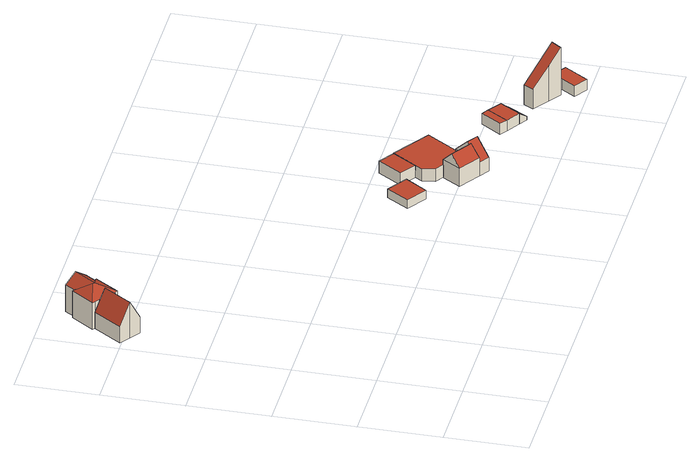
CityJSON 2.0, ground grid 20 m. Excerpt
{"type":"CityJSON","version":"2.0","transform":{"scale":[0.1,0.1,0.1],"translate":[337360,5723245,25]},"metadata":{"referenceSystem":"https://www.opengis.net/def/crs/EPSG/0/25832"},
"CityObjects":{
"building1":{"type":"Building","attributes":{"Gemeindeschluessel":"05170048","Geometrietyp2DReferenz":"3000","function":"31001_1010"},"address":[{"country":"Germany","locality":"Wesel","thoroughfareNumber":"29a","thoroughfareName":"Kasselweg"}],"children":["building1-1","building1-2","building1-3"]},
"building1-1":{"type":"BuildingPart","attributes":{"roofType":"3100","measuredHeight":9.58},"parents":["building1"],"geometry":[{"type":"MultiSurface","lod":"2","boundaries":[[[0,1,2,3]],[[4,5,1,0]],[[6,7,5,4]],[[3,2,8,9]],[[6,4,0,10]],[[3,9,10,0]],[[1,5,7,11,8,2]],[[10,12,13]],[[6,13,12,11,7]],[[10,14,12]],[[12,14,9,8,11]]],"semantics":{"surfaces":[{"type":"WallSurface"},{"type":"RoofSurface"},{"type":"GroundSurface"},{"type":"ClosureSurface"}],"values":[0,0,0,0,1,1,2,0,3,0,3]}}]},
"building1-2":{"type":"BuildingPart","attributes":{"roofType":"3200","measuredHeight":9.35},"parents":["building1"],"geometry":[{"type":"MultiSurface","lod":"2","boundaries":[[[15,16,17,18]],[[19,8,16,15]],[[20,21,7,22]],[[23,24,21,20]],[[25,26,24,23]],[[18,17,27,28]],[[29,20,22,19,15,30]],[[15,18,30]],[[23,20,29]],[[16,8,7,21,24,26,27,17]],[[19,14,9]],[[13,22,6]],[[12,13,6,7,11]],[[9,14,12,11,8]],[[28,27,26,25]],[[30,18,28]],[[29,30,25,23]],[[30,28,25]]],"semantics":{"surfaces":[{"type":"WallSurface"},{"type":"RoofSurface"},{"type":"GroundSurface"},{"type":"ClosureSurface"}],"values":[0,0,0,0,0,0,1,1,1,2,0,0,3,3,3,1,1,3]}}]},
"building1-3":{"type":"BuildingPart","attributes":{"roofType":"5000","measuredHeight":9.35},"parents":["building1"],"geometry":[{"type":"Solid","lod":"2","boundaries":[[[[31,32,26,25]],[[33,34,32,31]],[[35,36,34,33]],[[28,27,36,35]],[[33,31,25,30]],[[28,35,33,30]],[[32,34,36,27,26]],[[25,26,27,28]],[[25,28,30]]]],"semantics":{"surfaces":[{"type":"WallSurface"},{"type":"RoofSurface"},{"type":"GroundSurface"},{"type":"ClosureSurface"}],"values":[[0,0,0,0,1,1,2,3,3]]}}]},
"building2":{"type":"Building","attributes":{"Geometrietyp2DReferenz":"3000","Gemeindeschluessel":"05170048","function":"31001_2463","roofType":"1000","measuredHeight":2.28},"address":[{"country":"Germany","locality":"Wesel","thoroughfareNumber":"30","thoroughfareName":"Kasselweg"}],"geometry":[{"type":"Solid","lod":"2","boundaries":[[[[37,38,39,40]],[[41,42,38,37]],[[43,44,42,41]],[[40,39,44,43]],[[41,37,40,43]],[[38,42,44,39]]]],"semantics":{"surfaces":[{"type":"WallSurface"},{"type":"RoofSurface"},{"type":"GroundSurface"}],"values":[[0,0,0,0,1,2]]}}]},
"building3":{"type":"Building","attributes":{"Gemeindeschluessel":"05170048","Geometrietyp2DReferenz":"3000","function":"31001_1010"},"address":[{"country":"Germany","locality":"Wesel","thoroughfareNumber":"30","thoroughfareName":"Kasselweg"}],"children":["building3-1","building3-2","building3-3","building3-4"]},
"building3-1":{"type":"BuildingPart","attributes":{"roofType":"1000","measuredHeight":3.38},"parents":["building3"],"geometry":[{"type":"MultiSurface","lod":"2","boundaries":[[[45,46,47,48]],[[49,50,51,52]],[[45,48,53,49,52]],[[54,47,46,51,50]],[[49,55,56,50]],[[55,53,54,56]],[[57,48,47,58]],[[53,57,58,54]],[[45,52,59,60,61,46]],[[51,61,60,59]]],"semantics":{"surfaces":[{"type":"WallSurface"},{"type":"RoofSurface"},{"type":"GroundSurface"},{"type":"ClosureSurface"}],"values":[0,0,1,2,0,3,0,3,0,3]}}]},
"building3-2":{"type":"BuildingPart","attributes":{"roofType":"1000","measuredHeight":3.24},"parents":["building3"],"geometry":[{"type":"Solid","lod":"2","boundaries":[[[[62,63,61,60]],[[64,65,63,62]],[[59,51,65,64]],[[64,62,60,59]],[[63,65,51,61]],[[59,60,61,51]]]],"semantics":{"surfaces":[{"type":"WallSurface"},{"type":"RoofSurface"},{"type":"GroundSurface"},{"type":"ClosureSurface"}],"values":[[0,0,0,1,2,3]]}}]},
"building3-3":{"type":"BuildingPart","attributes":{"roofType":"3100","measuredHeight":7.53},"parents":["building3"],"geometry":[{"type":"MultiSurface","lod":"2","boundaries":[[[66,67,68,69]],[[70,58,67,66]],[[66,71,70]],[[69,72,71,66]],[[70,71,72,73]],[[67,58,54,68]],[[70,73,53,57]],[[57,53,54,58]],[[74,69,75]],[[54,53,76,75,68]],[[73,74,75,76]],[[69,74,77,72]],[[74,73,77]]],"semantics":{"surfaces":[{"type":"WallSurface"},{"type":"RoofSurface"},{"type":"GroundSurface"},{"type":"ClosureSurface"}],"values":[0,0,0,1,1,2,0,3,0,3,3,0,3]}}]},
"building3-4":{"type":"BuildingPart","attributes":{"roofType":"3100","measuredHeight":7.53},"parents":["building3"],"geometry":[{"type":"MultiSurface","lod":"2","boundaries":[[[78,79,56,80]],[[81,82,79,78]],[[75,68,82,81]],[[78,83,81]],[[80,84,83,78]],[[81,83,84,75]],[[79,82,68,56]],[[76,80,55,53]],[[53,55,56,54]],[[75,76,53,54,68]],[[80,76,73,77,84]],[[75,74,73,76]],[[73,74,77]]],"semantics":{"surfaces":[{"type":"WallSurface"},{"type":"RoofSurface"},{"type":"GroundSurface"},{"type":"ClosureSurface"}],"values":[0,0,0,0,1,1,2,0,3,3,0,3,3]}}]},
"building4":{"type":"Building","attributes":{"Geometrietyp2DReferenz":"3000","Gemeindeschluessel":"05170048","function":"31001_2463","roofType":"1000","measuredHeight":2.85},"address":[{"country":"Germany","locality":"Wesel","thoroughfareNumber":"41","thoroughfareName":"Kasselweg"}],"geometry":[{"type":"Solid","lod":"2","boundaries":[[[[85,86,87,88]],[[89,90,86,85]],[[91,92,90,89]],[[88,87,92,91]],[[89,85,88,91]],[[86,90,92,87]]]],"semantics":{"surfaces":[{"type":"WallSurface"},{"type":"RoofSurface"},{"type":"GroundSurface"}],"values":[[0,0,0,0,1,2]]}}]},
"building5":{"type":"Building","attributes":{"Geometrietyp2DReferenz":"3000","Gemeindeschluessel":"05170048","function":"31001_2463","roofType":"1000","measuredHeight":2.85},"address":[{"country":"Germany","locality":"Wesel","thoroughfareNumber":"41","thoroughfareName":"Kasselweg"}],"geometry":[{"type":"Solid","lod":"2","boundaries":[[[[93,94,90,89]],[[95,96,94,93]],[[91,92,96,95]],[[89,90,92,91]],[[95,93,89,91]],[[94,96,92,90]]]],"semantics":{"surfaces":[{"type":"WallSurface"},{"type":"RoofSurface"},{"type":"GroundSurface"}],"values":[[0,0,0,0,1,2]]}}]},
"building6":{"type":"Building","attributes":{"Geometrietyp2DReferenz":"3000","Gemeindeschluessel":"05170048","function":"31001_2463","roofType":"2100","measuredHeight":2.7},"address":[{"country":"Germany","locality":"Wesel","thoroughfareNumber":"41","thoroughfareName":"Kasselweg"}],"geometry":[{"type":"Solid","lod":"2","boundaries":[[[[97,98,94,99]],[[100,101,98,97]],[[102,96,101,100]],[[99,94,96,102]],[[100,97,99,102]],[[98,101,96,94]]]],"semantics":{"surfaces":[{"type":"WallSurface"},{"type":"RoofSurface"},{"type":"GroundSurface"}],"values":[[0,0,0,0,1,2]]}}]},
"building7":{"type":"Building","attributes":{"Geometrietyp2DReferenz":"3000","Gemeindeschluessel":"05170048","function":"31001_1010","roofType":"2100","measuredHeight":12.72},"address":[{"country":"Germany","locality":"Wesel","thoroughfareNumber":"41","thoroughfareName":"Kasselweg"}],"geometry":[{"type":"Solid","lod":"2","boundaries":[[[[103,104,105,106]],[[107,108,104,103]],[[109,110,108,107]],[[111,112,110,109]],[[106,105,112,111]],[[109,107,103,106,111]],[[104,108,110,112,105]]]],"semantics":{"surfaces":[{"type":"WallSurface"},{"type":"RoofSurface"},{"type":"GroundSurface"}],"values":[[0,0,0,0,0,1,2]]}}]},
"building8":{"type":"Building","attributes":{"Geometrietyp2DReferenz":"3000","Gemeindeschluessel":"05170048","function":"31001_2463","roofType":"1000","measuredHeight":2.75},"address":[{"country":"Germany","locality":"Wesel","thoroughfareNumber":"41","thoroughfareName":"Kasselweg"}],"geometry":[{"type":"Solid","lod":"2","boundaries":[[[[113,114,115,116]],[[117,118,114,113]],[[119,120,118,117]],[[121,122,120,119]],[[123,124,122,121]],[[116,115,124,123]],[[121,119,117,113,116,123]],[[114,118,120,122,124,115]]]],"semantics":{"surfaces":[{"type":"WallSurface"},{"type":"RoofSurface"},{"type":"GroundSurface"}],"values":[[0,0,0,0,0,0,1,2]]}}]}
},
"vertices":[
[27,782,116],[27,782,20],[53,765,20],[53,765,63],[2,800,63],[2,800,20],[49,869,63],[49,869,20],[99,833,20],[99,833,63],[74,851,116],[74,851,20],[74,851,91],[62,860,91],[86,842,91],
[105,829,91],[105,829,20],[144,887,20],[144,887,91],[99,833,91],[44,873,91],[44,873,20],[49,869,91],[82,929,91],[82,929,20],[87,925,91],[87,925,20],[139,891,20],[139,891,91],[89,882,114],[93,879,114],
[104,950,91],[104,950,20],[129,932,114],[129,932,20],[155,914,91],[155,914,20],
[748,257,42],[748,257,19],[784,311,19],[784,311,42],[699,289,42],[699,289,19],[734,344,42],[734,344,19],
[822,283,50],[822,283,17],[828,254,17],[828,254,50],[964,301,50],[964,301,17],[872,361,17],[872,361,50],[901,206,50],[901,206,17],[915,227,50],[915,227,17],[848,240,50],[848,240,17],[872,361,49],[834,302,49],[834,302,17],
[795,328,49],[795,328,17],[833,386,49],[833,386,17],
[819,196,65],[819,196,17],[872,161,17],[872,161,65],[848,240,65],[834,218,92],[886,184,92],[901,206,65],[878,172,65],[872,161,53],[901,206,53],[890,189,86],
[941,210,53],[941,210,17],[915,227,53],[897,145,53],[897,145,17],[919,177,92],[893,194,92],
[1092,206,42],[1092,206,13],[1059,156,13],[1059,156,42],[1109,195,42],[1109,195,13],[1076,144,42],[1076,144,13],
[1142,173,42],[1142,173,13],[1111,123,42],[1111,123,13],
[1162,160,22],[1162,160,13],[1142,173,40],[1131,110,22],[1131,110,13],[1111,123,40],
[1207,134,57],[1207,134,4],[1192,110,4],[1192,110,57],[1282,86,132],[1282,86,4],[1265,61,132],[1265,61,4],[1233,82,99],[1233,82,4],
[1265,61,45],[1265,61,17],[1268,59,17],[1268,59,45],[1282,86,45],[1282,86,17],[1318,62,45],[1318,62,17],[1279,3,45],[1279,3,17],[1246,25,45],[1246,25,17]
]}
